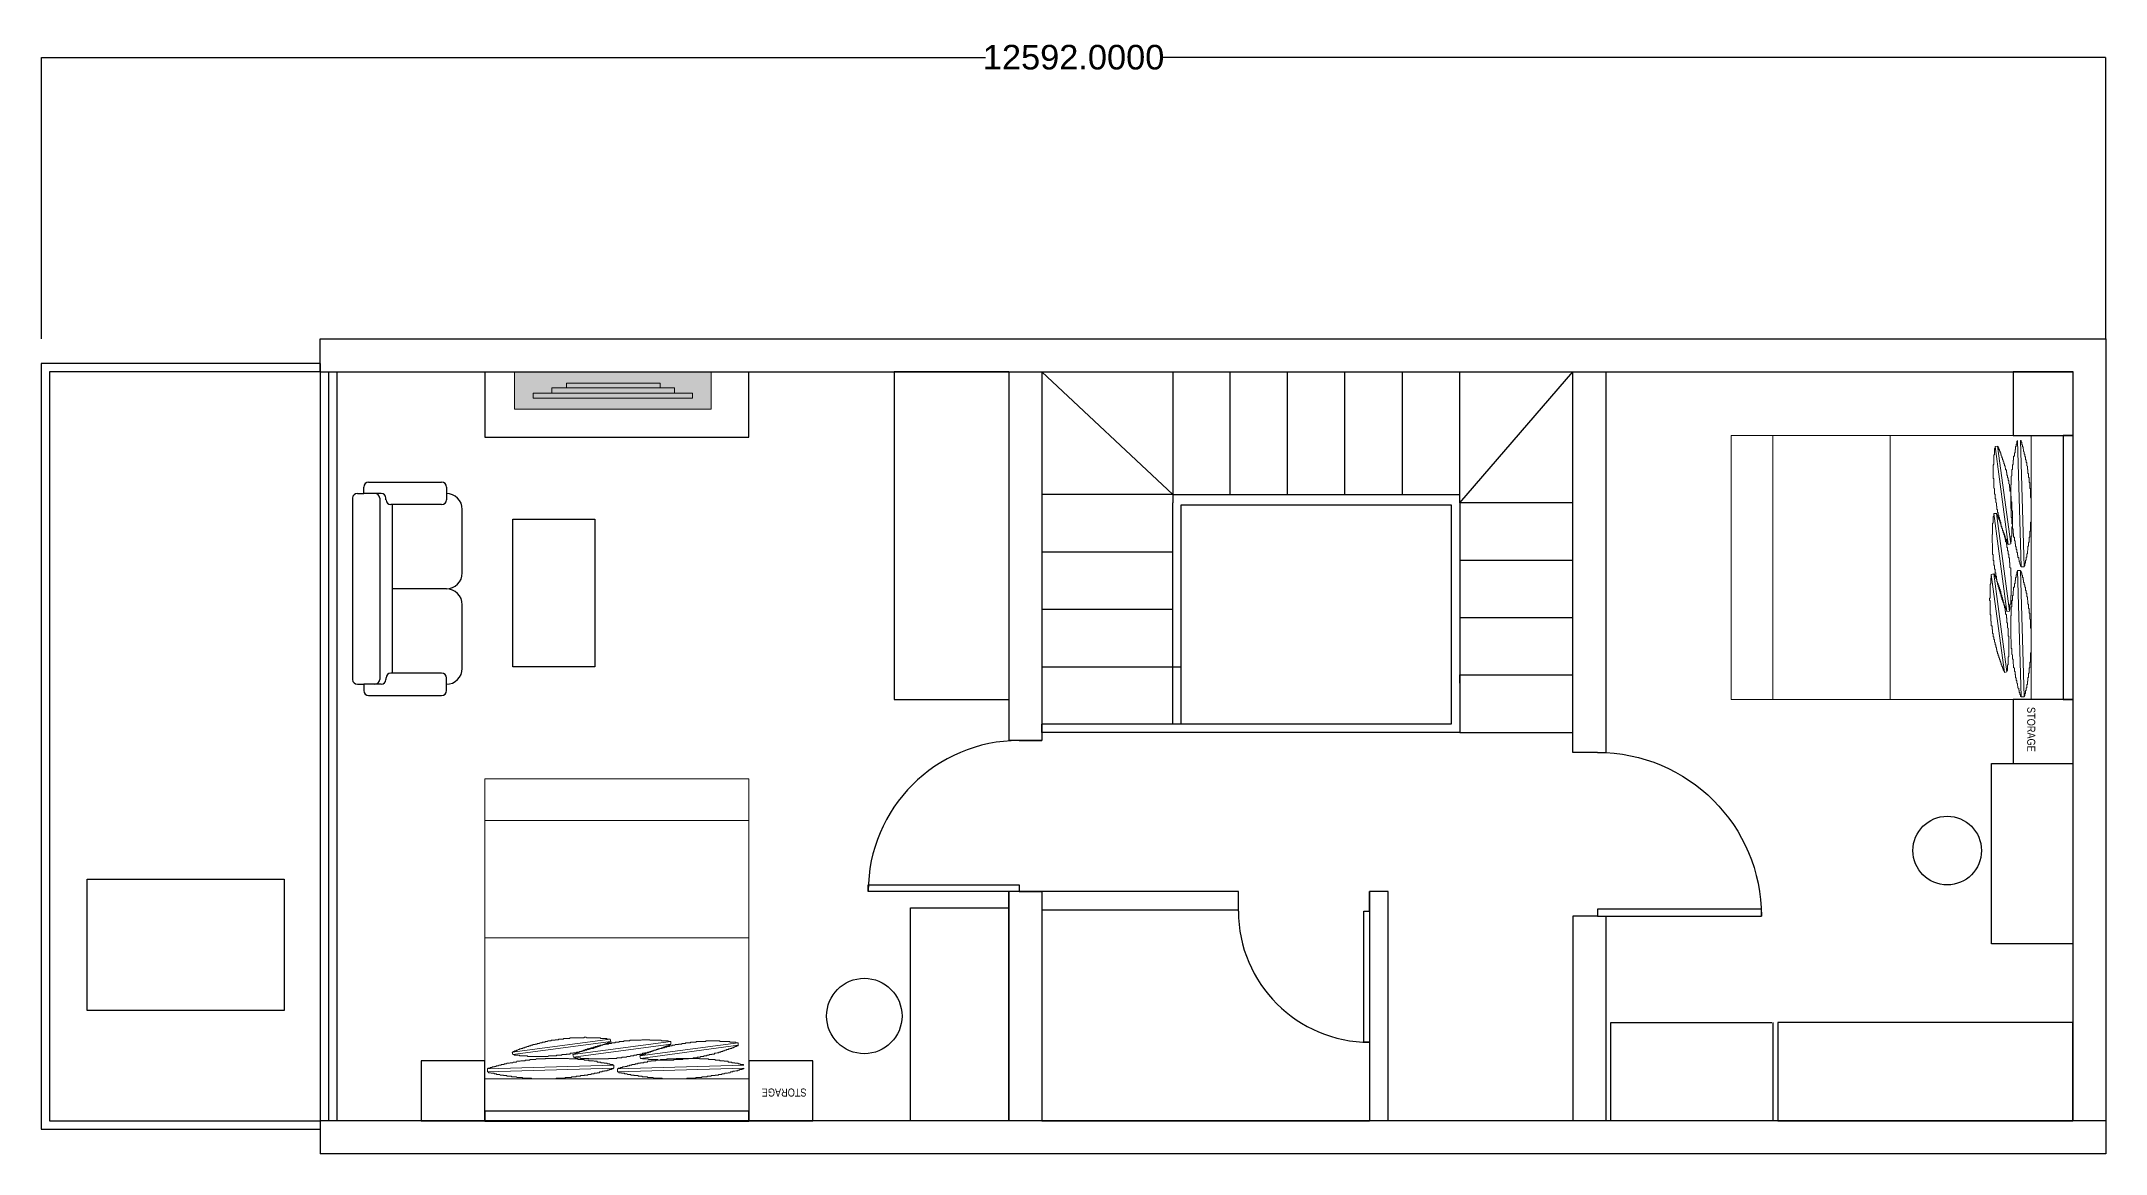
# Model space of a CAD drawing. Header units: inches. Extents: x 13951 to 157072, y 47 to 27191.
# Drawn here: x 129640 to 142232, y 47 to 6832 of the extents above; entities that cross this region are included whole.
import ezdxf

# ---------------------------------------------------------------- set-up
doc = ezdxf.new("R2010")
doc.units = ezdxf.units.IN
doc.header["$MEASUREMENT"] = 0
for name, color, linetype in [('+1 rooms', 240, 'Continuous'), ('OUTER', 4, 'Continuous'), ('Outer line', 12, 'Continuous'), ('upper WC', 214, 'Continuous')]:
    doc.layers.add(name, color=color, linetype=linetype)
doc.layers.add('A_FURNITURE', color=251, linetype='Continuous', lineweight=9)
doc.layers.add('A_FURNITURE HATCH', color=7, linetype='Continuous', lineweight=18, true_color=0xe0e0e0)
doc.styles.add('ARIAL', font='ARIALN.TTF')
doc.styles.get("Standard").update_dxf_attribs({"font": 'arial.ttf'})
doc.dimstyles.get("Standard").update_dxf_attribs({"dimtxt": 150, "dimasz": 0.18, "dimexe": 0.18, "dimexo": 0.0625, "dimgap": 0.09, "dimtad": 0, "dimtih": 1, "dimtoh": 1, "dimdec": 4, "dimzin": 0, "dimdsep": 46, "dimtxsty": 'Standard', "dimcen": 0.09, "dimadec": 0, "dimazin": 0, "dimtfac": 1, "dimtdec": 4, "dimtofl": 0, "dimtmove": 0, "dimatfit": 3, "dimfxl": 1, "dimtolj": 1, "dimtzin": 0, "dimarcsym": 0})

# ---------------------------------------------------------------- blocks, each defined once
blk = doc.blocks.new('A$C40209d2d')
at = {"layer": 'A_FURNITURE', "linetype": 'Continuous', "lineweight": 5}
for points in [[(0, 0), (0, 66), (75, 66), (75, 0)], [(39.8, 0), (39.8, 66), (10.46, 66), (10.46, 0)]]:
    blk.add_lwpolyline(points, close=True, dxfattribs=at)
for points in [[(70.03, 51.95), (70.03, 53.16), (70.21, 53.34), (70.21, 54.74), (70.33, 54.86), (70.33, 55.95), (70.51, 55.95), (70.51, 57.04), (70.63, 57.22), (70.63, 58.01), (70.82, 58.13), (70.82, 58.92), (71, 59.04), (71, 59.71), (71.12, 59.83), (71.12, 60.5), (71.3, 60.62), (71.3, 61.22), (71.42, 61.22), (71.42, 61.89), (71.6, 62.01), (71.6, 62.5), (71.73, 62.62), (71.73, 63.1), (71.91, 63.28), (71.91, 63.64), (72.03, 63.64), (72.03, 64.12), (72.21, 64.3), (72.21, 64.73), (72.39, 64.73), (72.39, 65.21), (72.51, 65.33)], [(71.6, 33.76), (72.51, 65.33), (73.3, 65.33)], [(73.3, 65.33), (72.39, 33.76), (72.39, 33.76)], [(73.3, 65.33), (73.3, 65.21), (73.48, 65.03), (73.48, 64.61), (73.61, 64.42), (73.61, 63.82), (73.79, 63.64), (73.79, 63.1), (73.91, 63.1), (73.91, 62.31), (74.09, 62.19), (74.09, 61.4), (74.21, 61.4), (74.21, 60.5), (74.39, 60.5), (74.39, 59.4), (74.51, 59.4), (74.51, 58.13), (74.7, 58.01), (74.7, 56.62), (74.88, 56.62), (74.88, 54.43), (75, 54.25), (75, 48.19), (74.88, 48.19), (74.88, 47.28)], [(75, 66), (75, 0)], [(65.06, 34.73), (68.33, 59.22), (68.94, 59.04)], [(65.72, 50.67), (65.72, 50.98), (65.84, 50.98), (65.84, 51.64), (66.03, 51.76), (66.03, 52.25), (66.15, 52.37), (66.15, 52.86), (66.33, 53.04), (66.33, 53.46), (66.45, 53.46), (66.45, 53.95), (66.63, 54.13), (66.63, 54.55), (66.75, 54.55), (66.75, 55.04), (66.94, 55.04), (66.94, 55.52), (67.12, 55.65), (67.12, 55.95), (67.24, 56.13), (67.24, 56.43), (67.42, 56.62), (67.42, 56.92), (67.54, 56.92), (67.54, 57.34), (67.72, 57.34), (67.72, 57.65), (67.85, 57.83), (67.85, 58.13), (68.03, 58.13), (68.03, 58.62), (68.15, 58.62), (68.15, 58.92), (68.33, 58.92), (68.33, 59.22)], [(68.33, 43.09), (68.33, 42.49), (68.15, 42.31), (68.15, 41.7), (68.03, 41.7), (68.03, 41.09), (67.85, 41.09), (67.85, 40.61), (67.72, 40.43), (67.72, 40), (67.54, 39.82), (67.54, 39.52), (67.42, 39.34), (67.42, 38.91), (67.24, 38.91), (67.24, 38.43), (67.12, 38.43), (67.12, 37.94), (66.94, 37.94), (66.94, 37.52), (66.75, 37.33), (66.75, 37.03), (66.63, 37.03), (66.63, 36.55), (66.45, 36.55), (66.45, 36.24), (66.33, 36.12), (66.33, 35.76), (66.15, 35.76), (66.15, 35.33), (66.03, 35.33), (66.03, 35.03), (65.84, 34.85), (65.84, 34.55), (65.72, 34.55), (68.94, 59.04)], [(68.94, 59.04), (68.94, 58.74), (69.12, 58.74), (69.12, 57.34), (69.24, 57.34), (69.24, 55.34), (69.42, 55.34), (69.42, 50.25), (69.24, 50.07), (69.24, 48.19), (69.12, 48.07), (69.12, 46.79), (68.94, 46.79), (68.94, 45.7), (68.82, 45.58), (68.82, 44.79), (68.63, 44.61), (68.63, 43.88), (68.51, 43.88), (68.51, 43.09), (68.33, 43.09)], [(71.6, 33.76), (71.6, 34.06), (71.42, 34.06), (71.42, 34.73), (71.3, 34.85), (71.3, 35.46), (71.12, 35.46), (71.12, 36.24), (71, 36.24), (71, 37.03), (70.82, 37.03), (70.82, 37.94), (70.63, 37.94), (70.63, 38.73), (70.51, 38.91), (70.51, 40), (70.33, 40), (70.33, 41.22), (70.21, 41.22), (70.21, 42.79), (70.03, 42.79), (70.03, 44.97), (69.91, 45.1), (69.91, 50.86), (70.03, 50.98), (70.03, 51.95)], [(65.06, 34.73), (65.06, 35.46), (64.94, 35.64), (64.94, 37.03), (64.75, 37.21), (64.75, 40.61), (64.63, 40.73), (64.63, 41.22), (64.75, 41.22), (64.75, 44.79), (64.94, 44.79), (64.94, 46.37), (65.06, 46.37), (65.06, 47.58), (65.24, 47.58), (65.24, 48.49), (65.36, 48.49), (65.36, 49.46), (65.54, 49.46), (65.54, 50.25), (65.72, 50.37), (65.72, 50.67)], [(74.88, 47.28), (74.88, 46), (74.7, 45.88), (74.7, 44.49), (74.51, 44.31), (74.51, 43.22), (74.39, 43.22), (74.39, 42.12), (74.21, 42.12), (74.21, 41.22), (74.09, 41.09), (74.09, 40.31), (73.91, 40.31), (73.91, 39.52), (73.79, 39.34), (73.79, 38.73), (73.61, 38.73), (73.61, 37.94), (73.48, 37.94), (73.48, 37.33), (73.3, 37.33), (73.3, 36.73), (73.12, 36.73), (73.12, 36.12), (73, 36.12), (73, 35.46), (72.82, 35.46), (72.82, 35.03), (72.7, 34.85), (72.7, 34.36), (72.51, 34.36), (72.51, 33.94), (72.39, 33.94), (72.39, 33.76)], [(65.72, 19.51), (68.94, 44), (69.6, 43.88)], [(66.33, 35.64), (66.33, 35.94), (66.45, 35.94), (66.45, 36.55), (66.63, 36.55), (66.63, 37.21), (66.75, 37.33), (66.75, 37.82), (66.94, 37.94), (66.94, 38.43), (67.12, 38.43), (67.12, 38.91), (67.24, 39.03), (67.24, 39.52), (67.42, 39.52), (67.42, 40), (67.54, 40), (67.54, 40.43), (67.72, 40.43), (67.72, 40.91), (67.85, 41.09), (67.85, 41.4), (68.03, 41.4), (68.03, 41.82), (68.15, 41.82), (68.15, 42.31), (68.33, 42.31), (68.33, 42.61), (68.51, 42.79), (68.51, 43.09), (68.63, 43.09), (68.63, 43.4), (68.82, 43.52), (68.82, 43.7), (68.94, 43.88), (68.94, 44)], [(68.94, 27.88), (68.94, 27.27), (68.82, 27.27), (68.82, 26.6), (68.63, 26.6), (68.63, 26), (68.51, 26), (68.51, 25.39), (68.33, 25.39), (68.33, 24.91), (68.15, 24.78), (68.15, 24.3), (68.03, 24.3), (68.03, 23.81), (67.85, 23.81), (67.85, 23.21), (67.72, 23.21), (67.72, 22.91), (67.54, 22.72), (67.54, 22.42), (67.42, 22.3), (67.42, 22), (67.24, 21.81), (67.24, 21.51), (67.12, 21.33), (67.12, 21.03), (66.94, 21.03), (66.94, 20.72), (66.75, 20.6), (66.75, 20.24), (66.63, 20.12), (66.63, 19.93), (66.45, 19.81), (66.45, 19.51), (66.33, 19.51), (69.6, 43.88)], [(69.6, 43.88), (69.6, 43.52), (69.73, 43.52), (69.73, 42.12), (69.91, 42.12), (69.91, 40.12), (70.03, 40), (70.03, 35.15), (69.91, 35.15), (69.91, 33.15), (69.73, 32.97), (69.73, 31.76), (69.6, 31.76), (69.6, 30.67), (69.42, 30.48), (69.42, 29.76), (69.24, 29.57), (69.24, 28.79), (69.12, 28.79), (69.12, 28), (68.94, 28), (68.94, 27.88)], [(65.06, 34.73), (65.72, 34.55), (65.72, 34.55)], [(65.72, 19.51), (65.72, 20.24), (65.54, 20.24), (65.54, 21.81), (65.36, 22), (65.36, 24.78), (65.24, 24.78), (65.24, 26.79), (65.36, 26.97), (65.36, 29.76), (65.54, 29.76), (65.54, 31.27), (65.72, 31.27), (65.72, 32.36), (65.84, 32.55), (65.84, 33.45), (66.03, 33.45), (66.03, 34.36), (66.15, 34.36), (66.15, 35.15), (66.33, 35.15), (66.33, 35.64)], [(70.03, 19.33), (70.03, 20.42), (70.21, 20.6), (70.21, 22.12), (70.33, 22.12), (70.33, 23.21), (70.51, 23.39), (70.51, 24.48), (70.63, 24.48), (70.63, 25.39), (70.82, 25.39), (70.82, 26.3), (71, 26.3), (71, 27.09), (71.12, 27.09), (71.12, 27.69), (71.3, 27.88), (71.3, 28.48), (71.42, 28.48), (71.42, 29.27), (71.6, 29.27), (71.6, 29.88), (71.73, 29.88), (71.73, 30.48), (71.91, 30.48), (71.91, 30.97), (72.03, 31.15), (72.03, 31.58), (72.21, 31.58), (72.21, 32.06), (72.39, 32.24), (72.39, 32.67), (72.51, 32.67), (72.51, 32.85)], [(71.6, 33.76), (72.39, 33.76)], [(71.6, 1.27), (72.51, 32.85), (73.3, 32.85)], [(73.3, 32.85), (72.39, 1.27), (72.39, 1.27)], [(73.3, 32.85), (73.3, 32.55), (73.48, 32.55), (73.48, 31.88), (73.61, 31.88), (73.61, 31.15), (73.79, 31.15), (73.79, 30.48), (73.91, 30.36), (73.91, 29.57), (74.09, 29.57), (74.09, 28.79), (74.21, 28.67), (74.21, 27.69), (74.39, 27.69), (74.39, 26.79), (74.51, 26.6), (74.51, 25.39), (74.7, 25.39), (74.7, 24), (74.88, 23.81), (74.88, 21.69), (75, 21.69), (75, 15.63), (74.88, 15.45), (74.88, 14.66)], [(66.03, 2.72), (69.24, 27.27), (69.91, 27.09)], [(66.63, 18.72), (66.63, 19.21), (66.75, 19.21), (66.75, 19.81), (66.94, 19.93), (66.94, 20.42), (67.12, 20.6), (67.12, 21.03), (67.24, 21.21), (67.24, 21.69), (67.42, 21.69), (67.42, 22.12), (67.54, 22.3), (67.54, 22.72), (67.72, 22.72), (67.72, 23.21), (67.85, 23.21), (67.85, 23.69), (68.03, 23.81), (68.03, 24.12), (68.15, 24.3), (68.15, 24.6), (68.33, 24.6), (68.33, 25.09), (68.51, 25.09), (68.51, 25.57), (68.63, 25.57), (68.63, 25.88), (68.82, 25.88), (68.82, 26.3), (68.94, 26.3), (68.94, 26.6), (69.12, 26.79), (69.12, 27.09), (69.24, 27.09), (69.24, 27.27)], [(69.24, 11.08), (69.24, 10.66), (69.12, 10.48), (69.12, 10.05), (68.94, 9.87), (68.94, 9.26), (68.82, 9.26), (68.82, 8.6), (68.63, 8.6), (68.63, 8.17), (68.51, 7.99), (68.51, 7.57), (68.33, 7.57), (68.33, 7.08), (68.15, 7.08), (68.15, 6.6), (68.03, 6.47), (68.03, 6.17), (67.85, 5.99), (67.85, 5.69), (67.72, 5.5), (67.72, 5.2), (67.54, 5.08), (67.54, 4.72), (67.42, 4.72), (67.42, 4.29), (67.24, 4.29), (67.24, 3.99), (67.12, 3.81), (67.12, 3.5), (66.94, 3.5), (66.94, 3.2), (66.75, 3.02), (66.75, 2.72), (66.63, 2.72), (66.63, 2.67), (69.91, 27.09)], [(69.91, 27.09), (69.91, 26.6), (70.03, 26.6), (70.03, 25.21), (70.21, 25.09), (70.21, 22.91), (70.33, 22.72), (70.33, 18.84), (70.21, 18.72), (70.21, 16.54), (70.03, 16.54), (70.03, 15.14), (69.91, 14.96), (69.91, 13.93), (69.73, 13.93), (69.73, 12.96), (69.6, 12.96), (69.6, 12.17), (69.42, 12.05), (69.42, 11.26), (69.24, 11.26), (69.24, 11.08)], [(66.03, 2.72), (66.03, 3.2), (65.84, 3.32), (65.84, 4.72), (65.72, 4.9), (65.72, 7.2), (65.54, 7.38), (65.54, 10.78), (65.72, 10.78), (65.72, 13.14), (65.84, 13.27), (65.84, 14.66), (66.03, 14.66), (66.03, 15.75), (66.15, 15.93), (66.15, 16.72), (66.33, 16.84), (66.33, 17.63), (66.45, 17.63), (66.45, 18.42), (66.63, 18.54), (66.63, 18.72)], [(65.72, 19.51), (66.33, 19.51), (66.33, 19.51)], [(71.6, 1.27), (71.6, 1.39), (71.42, 1.39), (71.42, 2.18), (71.3, 2.18), (71.3, 2.72), (71.12, 2.72), (71.12, 3.5), (71, 3.5), (71, 4.29), (70.82, 4.29), (70.82, 5.2), (70.63, 5.2), (70.63, 6.17), (70.51, 6.17), (70.51, 7.2), (70.33, 7.38), (70.33, 8.48), (70.21, 8.48), (70.21, 10.05), (70.03, 10.17), (70.03, 12.36), (69.91, 12.36), (69.91, 18.24), (70.03, 18.24), (70.03, 19.33)], [(74.88, 14.66), (74.88, 13.27), (74.7, 13.27), (74.7, 11.75), (74.51, 11.75), (74.51, 10.48), (74.39, 10.48), (74.39, 9.57), (74.21, 9.38), (74.21, 8.48), (74.09, 8.48), (74.09, 7.69), (73.91, 7.57), (73.91, 6.78), (73.79, 6.78), (73.79, 6.17), (73.61, 5.99), (73.61, 5.38), (73.48, 5.2), (73.48, 4.72), (73.3, 4.6), (73.3, 4.11), (73.12, 3.99), (73.12, 3.5), (73, 3.32), (73, 2.9), (72.82, 2.72), (72.82, 2.36), (72.7, 2.36), (72.7, 1.7), (72.51, 1.7), (72.51, 1.27), (72.39, 1.27)], [(66.03, 2.72), (66.63, 2.67), (66.63, 2.67)]]:
    blk.add_lwpolyline(points, dxfattribs=at)
blk = doc.blocks.new('*U2')
for p, q in [((0, 0), (0, -6)), ((40, 0), (40, -6))]:
    blk.add_line(p, q)
blk.add_lwpolyline([(0, 0), (0, 40), (1.75, 40), (1.75, 0)], close=True)
blk.add_arc((0, 0), 40, 0, 90)
blk = doc.blocks.new('A$C02A636C4')
for p, q in [((0.068, 0.64), (0.068, 0.601)), ((1.203, 0.669), (0.097, 0.669)), ((1.232, 0.64), (1.232, 0.601)), ((0, 0.572), (0, 0.126)), ((0.068, 0.601), (0.029, 0.601)), ((0.068, 0.533), (0.068, 0.601)), ((0.068, 0.495), (0.068, 0.543)), ((1.203, 0.504), (0.097, 0.504)), ((1.232, 0.601), (1.271, 0.601)), ((1.232, 0.533), (1.232, 0.601)), ((1.232, 0.495), (1.232, 0.543)), ((1.3, 0.572), (1.3, 0.126)), ((0.107, 0.466), (0.097, 0.466)), ((0.136, 0.126), (0.136, 0.436)), ((1.164, 0.427), (0.136, 0.427)), ((0.65, 0.097), (0.65, 0.427)), ((1.164, 0.126), (1.164, 0.436)), ((1.193, 0.466), (1.203, 0.466)), ((0.029, 0.097), (0.107, 0.097)), ((0.165, 0), (0.553, 0)), ((0.747, 0), (1.135, 0)), ((1.271, 0.097), (1.193, 0.097))]:
    blk.add_line(p, q)
for centre, radius, start, end in [((0.097, 0.64), 0.0291, 90, 180), ((1.203, 0.64), 0.0291, 0, 90), ((0.029, 0.572), 0.0291, 90, 180), ((0.097, 0.533), 0.0291, 180, 270), ((1.203, 0.533), 0.0291, 270, 0), ((1.271, 0.572), 0.0291, 0, 90), ((0.097, 0.495), 0.0291, 180, 270), ((0.107, 0.436), 0.0291, 0, 90), ((1.193, 0.436), 0.0291, 90, 180), ((1.203, 0.495), 0.0291, 270, 0), ((0.029, 0.126), 0.0291, 180, 270), ((0.107, 0.126), 0.0291, 270, 0), ((1.193, 0.126), 0.0291, 180, 270), ((1.271, 0.126), 0.0291, 270, 0), ((0.165, 0.097), 0.097, 180, 270), ((0.553, 0.097), 0.097, 270, 0), ((0.747, 0.097), 0.097, 180, 270), ((1.135, 0.097), 0.097, 270, 0)]:
    blk.add_arc(centre, radius, start, end)
blk = doc.blocks.new('tv unit 03')
at = {"layer": 'A_FURNITURE HATCH', "true_color": 0xffffff}
h = blk.add_hatch(color=7, dxfattribs=at)
h.dxf.hatch_style = 1
h.paths.add_polyline_path([(-200, -850), (0, -850), (0, 200), (-200, 200)])
at = {"layer": 'A_FURNITURE HATCH', "true_color": 0x636466}
h = blk.add_hatch(color=251, dxfattribs=at)
h.dxf.hatch_style = 1
h.paths.add_polyline_path([(-113, -650), (-86, -650), (-86, 4), (-113, 4)])
h.paths.add_polyline_path([(-139, -573), (-113, -573), (-113, -73), (-139, -73)])
at = {"layer": 'A_FURNITURE'}
for points in [[(-200, -850), (0, -850), (0, 200), (-200, 200)], [(-113, -650), (-86, -650), (-86, 4), (-113, 4)], [(-86, -750), (-59, -750), (-59, 100), (-86, 100)], [(-139, -573), (-113, -573), (-113, -73), (-139, -73)]]:
    blk.add_lwpolyline(points, close=True, dxfattribs=at)
blk = doc.blocks.new('*D24')
at = {"layer": 'Defpoints', "color": 0, "transparency": 16777216}
for p in [(142232, 6734), (129640, 5017), (142232, 5017)]:
    blk.add_point(p, dxfattribs=at)
at = {"layer": 'OUTER', "color": 0, "lineweight": -2, "transparency": 16777216}
for p, q in [((129640, 5017), (129640, 6734)), ((129640, 6734), (135398, 6734)), ((142231, 6734), (136473, 6734)), ((142232, 5017), (142232, 6734))]:
    blk.add_line(p, q, dxfattribs=at)
at = {"layer": 'OUTER', "color": 0, "transparency": 16777216}
for points in [[(129640, 6734), (129640, 6733), (129640, 6734)], [(142231, 6734), (142231, 6733), (142232, 6734)]]:
    blk.add_solid(points, dxfattribs=at)
at = {"layer": 'OUTER', "color": 0, "transparency": 16777216, "insert": (135936, 6734), "char_height": 150, "attachment_point": 5}
blk.add_mtext('\\A1;12592.0000', dxfattribs=at)

msp = doc.modelspace()

# ---------------------------------------------------------------- linework, layer by layer
at = {"layer": '+1 rooms'}
for p, q in [((131341.5, 4816.54062), (131341.5, 246.54062)), ((131391.5, 4816.54062), (131391.5, 246.54062)), ((131441.5, 4816.54062), (131441.5, 246.54062)), ((135541.5, 4816.54062), (135541.5, 2566.54062)), ((135541.5, 4816.54062), (135741.5, 4816.54062)), ((135741.5, 4816.54062), (135741.5, 2566.54062)), ((135741.5, 4816.54062), (135741.5, 3016.54062)), ((135741.5, 2666.54062), (135741.5, 2566.54062)), ((135741.5, 2566.54062), (135541.5, 2566.54062)), ((135541.5, 246.54062), (135541.5, 1646.54062)), ((135741.5, 1646.54062), (135541.5, 1646.54062)), ((135741.5, 1646.54062), (135741.5, 246.54062)), ((135741.5, 246.54062), (135541.5, 246.54062))]:
    msp.add_line(p, q, dxfattribs=at)
for points in [[(132345.746, 4816.54062), (132345.746, 4416.54062), (133956.146, 4416.54062), (133956.146, 4816.54062)], [(135541.5, 4816.54062), (134841.5, 4816.54062), (134841.5, 2816.54062), (135541.5, 2816.54062)], [(138981.5, 2494.5), (138981.5, 4816.54062)], [(139181.5, 4816.54062), (139181.5, 2493.24922)], [(142035.17289, 1327.64863), (141535.17289, 1327.64863), (141535.17289, 2427.64863), (142033.33644, 2427.64863)], [(135541.5, 246.54062), (134941.5, 246.54062), (134941.5, 1546.54062), (135541.5, 1546.54062)], [(138983.33644, 246.54062), (138983.33644, 1494.5)], [(139183.33644, 1494.5), (139183.33644, 246.54062)], [(140201, 846.54062), (140201, 246.54062), (139213.33644, 246.54062), (139213.33644, 846.54062), (140196, 846.54062)]]:
    msp.add_lwpolyline(points, dxfattribs=at)
at = {"layer": '+1 rooms', "ltscale": 3}
for points in [[(142033.33644, 4816.54062), (141667.33644, 4816.54062), (141667.33644, 4427.29463), (142033.33644, 4427.29463)], [(142033.85141, 4427.29463), (141972.85141, 4427.29463), (141972.85141, 2816.89463), (142033.85141, 2816.89463)], [(142033.33644, 2816.89463), (141667.33644, 2816.89463), (141667.33644, 2427.64863), (142033.33644, 2427.64863)], [(132345.746, 246.54062), (132345.746, 612.54062), (131956.5, 612.54062), (131956.5, 246.54062)], [(134345.39199, 246.54062), (134345.39199, 612.54062), (133956.146, 612.54062), (133956.146, 246.54062)], [(133956.146, 246.02566), (133956.146, 307.02566), (132345.746, 307.02566), (132345.746, 246.02566)]]:
    msp.add_lwpolyline(points, close=True, dxfattribs=at)
at = {"layer": '+1 rooms'}
for points in [[(132516.5, 3916.5), (133016.5, 3916.5), (133016.5, 3016.5), (132516.5, 3016.5)], [(142031.5, 246.54062), (142031.5, 846.54062), (141570.39199, 846.54062), (140231.5, 846.54062), (140231.5, 246.54062)]]:
    msp.add_lwpolyline(points, close=True, dxfattribs=at)
for centre, radius in [((141264.61034, 1895.55694), 209.16231), ((134659.5, 886.5), 230)]:
    msp.add_circle(centre, radius, dxfattribs=at)
for p, q in [((136541.5, 4066.54062), (135741.5, 4816.54062)), ((136541.5, 4816.54062), (136541.5, 4016.54062)), ((136891.5, 4066.54062), (136891.5, 4816.54062)), ((137241.5, 4066.54062), (137241.5, 4816.54062)), ((137591.5, 4066.54062), (137591.5, 4816.54062)), ((137941.5, 4066.54062), (137941.5, 4816.54062)), ((138291.5, 4016.54062), (138291.5, 4816.54062)), ((138291.5, 4016.54062), (138981.5, 4816.54062)), ((136541.5, 4066.54062), (135741.5, 4066.54062)), ((136541.5, 4066.54062), (138291.5, 4066.54062)), ((136541.5, 2666.54062), (136541.5, 4016.54062)), ((138981.5, 4016.54062), (138291.5, 4016.54062)), ((138291.5, 4016.54062), (138291.5, 2616.54062)), ((136541.5, 3716.54062), (135741.5, 3716.54062)), ((138291.5, 3666.54062), (138981.5, 3666.54062)), ((136541.5, 3366.54062), (135741.5, 3366.54062)), ((138291.5, 3316.54062), (138981.5, 3316.54062)), ((135741.5, 3016.54062), (136591.5, 3016.54062)), ((135741.5, 3016.54062), (136541.5, 3016.54062)), ((138239.05266, 2969.46909), (138239.05266, 2967.50406)), ((138291.5, 2916.54062), (138291.5, 2968.15886)), ((138291.5, 2966.54062), (138981.5, 2966.54062)), ((135741.5, 2616.54062), (135741.5, 2666.54062)), ((138291.5, 2616.54062), (135741.5, 2616.54062)), ((138291.5, 2616.54062), (138981.5, 2616.54062))]:
    msp.add_line(p, q)
for points in [[(136591.5, 2666.54062), (136591.5, 4005.13821), (138239.05266, 4005.13821), (138239.05266, 2666.54062)], [(138239.05266, 2666.54062), (136591.5, 2666.54062), (135741.5, 2666.54062)]]:
    msp.add_lwpolyline(points)
at = {"layer": 'OUTER'}
for p, q in [((131341.5, 4866.54062), (131341.5, 4816.54062)), ((131341.5, 246.54062), (131341.5, 196.54062))]:
    msp.add_line(p, q, dxfattribs=at)
for points in [[(131341.5, 4866.54062), (129639.5, 4866.54062), (129639.5, 196.54062), (131341.5, 196.54062)], [(131341.5, 4816.54062), (129689.5, 4816.54062), (129689.5, 246.54062), (131341.5, 246.54062)]]:
    msp.add_lwpolyline(points, dxfattribs=at)
at = {"layer": 'Outer line'}
for p, q in [((131341.5, 5016.54062), (142231.5, 5016.54062)), ((131341.5, 4816.54062), (131341.5, 5016.54062)), ((142231.5, 5016.54062), (142231.5, 46.5)), ((131341.5, 4816.54062), (142031.5, 4816.54062)), ((142031.5, 4816.54062), (142031.5, 246.54062)), ((142231.5, 246.54062), (131341.5, 246.54062)), ((131341.5, 246.54062), (131341.5, 46.5)), ((142231.5, 46.5), (131341.5, 46.5))]:
    msp.add_line(p, q, dxfattribs=at)
msp.add_lwpolyline([(129920, 1721), (131120, 1721), (131120, 921), (129920, 921)], close=True, dxfattribs=at)
at = {"layer": 'upper WC'}
for p, q in [((135541.5, 1646.54062), (135541.5, 246.54062)), ((135741.5, 1646.54062), (135741.5, 246.54062)), ((136941.5, 1646.54062), (135741.5, 1646.54062)), ((136941.5, 1532.54062), (135741.5, 1532.54062)), ((135741.5, 246.54062), (137741.5, 246.54062))]:
    msp.add_line(p, q, dxfattribs=at)
msp.add_lwpolyline([(137855.5, 246.54062), (137855.5, 1646.54062), (137741.5, 1646.54062), (137741.5, 246.54062)], dxfattribs=at)

# ---------------------------------------------------------------- block references
at = {"layer": '+1 rooms', "ltscale": 3, "xscale": -24.39999999999718, "yscale": 24.39999999999718, "zscale": 24.39999999999718}
for p, rotation in [((139946.25428, 4427.29463), 180), ((133956.14599, 2333.62279), 90)]:
    msp.add_blockref('A$C40209d2d', p, dxfattribs=dict(at, rotation=rotation))
at = {"layer": '+1 rooms'}
for p, xscale, yscale, zscale, rotation in [((135603.5, 1646.54062), 23.00000000000113, 23.00000000000113, 23.00000000000113, 90.00000000000001), ((139131.5, 1494.5), -25, 25, 25, 270)]:
    msp.add_blockref('*U2', p, dxfattribs=dict(at, xscale=xscale, yscale=yscale, zscale=zscale, rotation=rotation))
at = {"xscale": 1000, "yscale": 1000, "zscale": 1000, "rotation": 90}
msp.add_blockref('A$C02A636C4', (132207.50007, 2841.99991), dxfattribs=at)
at = {"layer": 'A_FURNITURE', "color": 1, "transparency": 33554687, "xscale": 1.142971819656692, "yscale": 1.142971819656692, "zscale": 1.142971819656692, "rotation": 269.9998275236771}
msp.add_blockref('tv unit 03', (133497.27122, 4587.9419), dxfattribs=at)
at = {"layer": 'upper WC', "xscale": 20, "yscale": 20, "zscale": 20, "rotation": 180}
msp.add_blockref('*U2', (137741.5, 1526.54062), dxfattribs=at)

# ---------------------------------------------------------------- texts
at = {"layer": '+1 rooms', "char_height": 48.8, "width": 1306.9362347, "attachment_point": 1, "style": 'ARIAL'}
for insert, rotation in [((141801.61877, 3288.08543), 269.999999994), ((134824.08543, 395.21767), 179.999999994)]:
    msp.add_mtext('\\pxqc;STORAGE', dxfattribs=dict(at, insert=insert, rotation=rotation))

# ---------------------------------------------------------------- dimensions: what is measured, and where the dimension line sits
at = {"layer": 'OUTER'}
dim = msp.add_linear_dim(base=(142231.5, 6733.5), p1=(129639.5, 5016.54062), p2=(142231.5, 5016.54062), dimstyle='Standard', dxfattribs=at)
dim.commit()
dim.dimension.update_dxf_attribs({"geometry": '*D24', "text_midpoint": (135935.5, 6733.5)})

doc.saveas('drawing.dxf')
